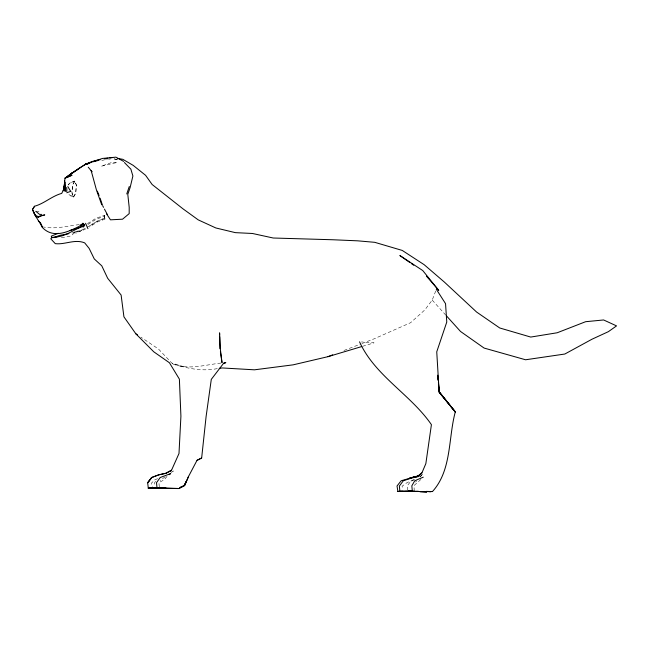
<?xml version="1.0" encoding="UTF-8"?>
<svg xmlns="http://www.w3.org/2000/svg" width="649" height="649" viewBox="0 0 649 649"><rect width="100%" height="100%" fill="white"/><g stroke="black" fill="none" stroke-linecap="round" stroke-linejoin="round"><path stroke-width="0.49" stroke-dasharray="3.25 2.43" d="M72.217 189.678L72.672 184.681L74.886 181.063L76.379 185.444L75.649 193.443L73.434 197.053L70.96 196.103L68.924 194.465M87.453 223.621L95.736 218.405L104.521 215.298L104.951 219.167L97.52 221.877L89.359 227.061M435.706 290.987L432.218 300.098L424.868 309.881L410.59 322.715L374.027 338.859L361.817 343.581M74.684 181.063L72.518 185.33L71.99 193.329L73.637 197.061L75.803 192.794L76.331 184.795L74.684 181.063L69.824 183.01L68.113 184.957M73.524 232.78L76.493 232.991L81.222 230.565L83.924 225.998L83.964 228.075L83.591 226.566M81.222 230.565L81.531 230.062M167.028 476.382L164.286 479.733L158.916 482.661L159.411 488.17M420.455 476.626L422.223 474.484M155.719 481.339L154.519 482.791L154.892 486.312M420.106 476.926L422.807 473.77M68.21 184.957L69.97 183.018L74.886 181.063M420.868 479.473L414.013 485.582L414.232 491.309M415.538 482.069L416.796 480.747M165.162 476.78L160.084 480.503M171.093 472.537L173.348 470.996L170.89 472.561M87.948 224.424L96.19 219.224L104.57 216.214L104.805 218.405L97.326 221.131L89.043 226.355M104.805 218.405L104.521 215.298M85.846 228.797L80.573 231.385L71.812 233.088M414.533 479.238L411.036 480.885L407.199 485.971L407.613 490.376M343.97 350.484L360.876 343.946M413.997 480L407.337 482.426L402.096 486.215L402.688 489.606M105.065 218.242C94.34 220.571 86.723 230.152 75.722 231.547L71.057 235.895L65.054 237.258L60.479 237.218M157.658 478.711L155.135 479.603L151.501 483.099L152.328 487.066M362.523 346.315L374.035 342.867L361.461 341.95M101.812 160.498L104.749 159.759M74.53 231.669L80.289 230.541M108.602 159.224L110.533 158.956M217.277 368.616C202.18 371.707 186.579 368.405 172.212 363.578M220.936 363.059C204.427 364.9 187.488 370.66 171.328 363.27M79.275 224.611C67.293 225.941 55.652 229.422 43.41 226.98M35.825 211.298L38.713 211.615L40.352 212.677M114.029 158.916L118.548 160.173M114.386 158.843L118.248 159.995M183.724 366.701L171.774 363.018L158.421 348.951L140.857 337.164M73.637 197.061L69.07 194.465M432.218 300.098L445.709 315.041M71.942 192.68L73.434 197.053M111.23 162.656L101.066 166.282L117.396 162.396L111.23 162.656"/><path stroke-width="0.97" d="M64.973 191.049L65.249 185.103L64.973 191.049L66.904 191.325M66.677 187.504L66.871 190.538M438.408 382.107L439.373 392.045L455.29 411.928C448.167 438.116 451.899 470.127 432.469 491.544L397.886 491.431L397.034 485.996L401.131 480.779L419.197 475.53M83.591 226.566L84.354 224.887L83.648 224.043C71.171 230.419 54.118 240.162 42.193 227.304C39.321 221.179 34.778 216.06 32.45 209.505L34.551 206.244C44.319 203.559 51.888 196.039 61.736 193.386L63.513 189.727L64.811 182.012L64.924 183.789L64.081 187.391L64.989 178.167C75.909 170.857 86.301 161.228 100.027 159.792M64.519 186.588L63.294 190.782L64.924 183.789L64.486 180.609M126.75 193.962L129.273 186.506M52.042 237.648L50.76 238.775L55.279 243.643C65.127 244.86 74.74 238.808 84.686 242.872L89.148 248.405L94.275 258.927L101.788 265.847L107.661 278.259L121.112 295.035L123.927 316.842L135.844 333.797L153.772 351.807L169.413 362.742L179.384 379.13L180.917 416.196L178.994 453.513L171.531 470.225L166.063 473.299L158.64 474.841L151.606 477.55L147.664 482.815L148.305 488.137L179.319 488.502L184.6 485.566L188.591 476.334M184.6 485.566L188.567 476.407L197.02 460.336L201.644 458.007M411.726 491.374L399.889 491.35L399.362 486.052L403.313 480.779L411.539 478.053L418.816 476.48L421.931 472.829L425.849 463.621L431.415 424.657C410.728 394.495 374.895 375.828 359.53 341.812M32.588 209.44L34.551 206.244M151.785 477.55L147.688 482.751L151.688 477.502L158.754 474.865L165.925 473.194L171.531 470.225L170.395 471.669M68.072 176.009L66.523 177.42L72.112 172.918L68.072 176.009L85.676 164.067M70.952 191.268L66.758 192.761M417.388 476.407L410.346 477.915L417.388 476.407L421.931 472.829M36.604 215.509L37.991 217.293L39.581 216.141L44.765 214.892L41.779 215.719M169.129 474.654L170.679 473.592L160.157 477.534L156.514 482.702L157.026 488.129L162.583 488.21M71.617 173.299L79.624 168.148M197.02 460.336L201.652 458.016L206.114 416.439L211.298 379.365L223.28 363.7L225.82 362.661L223.864 362.815M84.832 224.911L78.724 227.921L69.946 230.484M179.83 487.675L184.065 485.671L186.32 481.412L184.065 485.671L180 487.488M419.286 475.384L416.65 476.585L409.576 477.997M88.191 163.678L85.295 164.294L102.412 158.453L115.887 157.163L123.643 161.39M80.2 225.56L83.648 224.043L82.845 223.199L84.354 224.887L83.924 225.998C73.945 229.097 65.857 236.812 54.914 237.047M55.157 237.193L59.197 235.49L68.899 233.648M58.248 233.259L51.255 236.171L51.669 237.007M37.991 217.293L41.017 216.036M219.248 368.348L222.201 367.951L254.473 369.816L293.129 364.843L327.996 356.666L332.694 354.849M423.278 477.169L414.743 480.771L411.839 485.833L412.326 491.252L418.329 491.244M85.295 164.294L89.846 162.875M89.96 162.826L85.546 164.189L88.369 163.597M327.996 356.666L361.566 346.607M93.48 161.739L98.234 160.449M178.134 488.47L148.305 488.105L179.319 488.502M52.253 237.461L57.566 236.634M107.637 158.656L104.895 158.648L107.807 158.242M109.746 157.975L112.658 157.577M148.305 488.137L178.662 488.567M400.936 491.358L414.232 491.309L397.886 491.431L411.636 491.342M51.936 237.566L54.354 237.534M399.889 491.35L402.98 491.301M104.895 158.648L107.734 158.616M41.731 214.405L39.605 214.43L35.825 211.298M148.305 488.105L159.411 488.17M405.414 491.374L411.344 491.439M428.137 491.609L431.098 491.642L429.151 491.618M160.749 488.202L166.241 488.267M411.328 491.244L408.359 491.204L412.253 491.334M155.947 488.129L157.65 488.202L155.079 488.08L166.039 488.283M426.255 491.398L432.469 491.544M419.781 491.618L426.831 491.837L420.025 491.601M419.741 491.601L426.831 491.837M117.282 158.364L122.831 159.321L133.183 165.365L145.587 175.311L152.15 184.519L182.961 208.816L198.245 219.881L215.857 227.969L235.36 232.642L252.485 233.486L273.245 238.013L333.075 239.765L357.64 240.828L374.749 242.32L402.258 250.433L424.146 264.678L444.427 282.128L476.593 312.039L499.722 327.972L530.736 337.066L557.191 332.767L585.641 321.701L603.627 319.965L616.55 325.895L608.389 331.655L591.969 339.232L564.833 354.029L525.576 359.773L484.089 348.059L460.539 331.477L446.382 315.787M135.844 333.797L137.515 334.916M409.665 262.383L399.857 255.528L422.742 270.544L438.748 290.354L426.45 276.174M411.296 263.518L413.746 265.238M38.291 220.976L39.646 221.926M124.405 162.534L130.871 169.17L132.891 176.009L130.125 187.561L127.796 194.335L129.192 207.339L129.192 213.626L122.556 219.192L110.46 219.824L106.436 213.651M88.24 167.191L92.02 171.766L91.168 170.638L96.498 190.173L101.755 204.849M436.29 289.203L445.547 303.667L446.772 322.058L436.745 351.831L439.17 392.239L455.282 411.896L439.17 392.239L438.44 384.249M70.733 191.504L67.82 186.579M439.373 392.045L455.282 411.896M102.599 205.611L103.532 207.347M104.457 209.092L107.239 214.308M33.935 212.75L36.02 216.79L32.969 210.292M40.319 222.396L42.428 226.947M85.546 223.264L87.94 228.699M97.342 191.163L99.094 195.519M100.108 198.196L102.291 204.686M220.392 351.685L222.015 362.661L220.311 348.732L219.589 332.848L219.63 334.827M437.734 375.154L438.213 380.119M437.71 376.258L438.075 380.257M219.678 336.807L219.946 348.7M67.967 176.893L64.989 178.167L72.023 175.222L67.967 176.893M83.648 224.043L81.06 224.481L83.648 224.043"/></g></svg>
